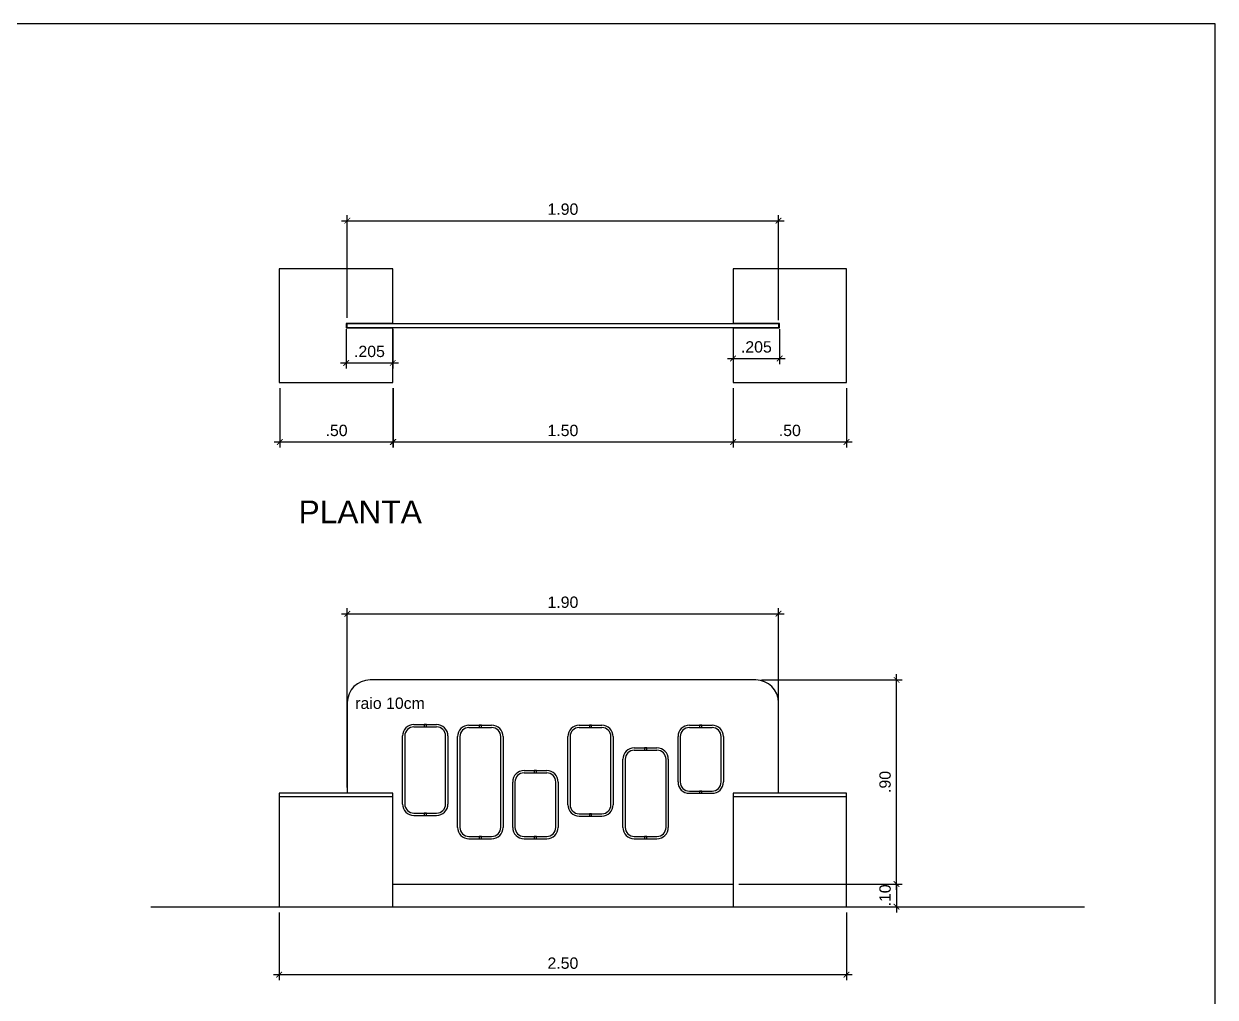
# Model space of a CAD drawing. Header units: metres. Extents: x 1.1 to 73.1, y 1 to 38.5.
# Drawn here: x 6.4 to 11.65, y 4.12 to 8.41 of the extents above; entities that cross this region are included whole.
import ezdxf

# ---------------------------------------------------------------- set-up
doc = ezdxf.new("R2010")
doc.units = ezdxf.units.M
doc.header["$LTSCALE"] = 0.05
doc.header["$MEASUREMENT"] = 0
for name, color, linetype in [('2D-CHAMADAS', 7, 'Continuous'), ('FLIP_COTA', 1, 'Continuous'), ('FLIP_TXT_02', 2, 'Continuous')]:
    doc.layers.add(name, color=color, linetype=linetype)
doc.styles.add('080-ARIAL-100', font='arial.ttf', dxfattribs={"height": 0.175})
doc.styles.add('Arial', font='arial.ttf')
doc.dimstyles.new('PADR025', dxfattribs={"dimscale": 0, "dimtxt": 0.05, "dimasz": 0.025, "dimexe": 0.025, "dimexo": 0.025, "dimgap": 0.025, "dimtad": 1, "dimzin": 5, "dimdsep": 46, "dimtxsty": 'Arial', "dimblk1": 'ARCHTICK', "dimblk2": 'ARCHTICK', "dimsah": 1, "dimcen": 0.025, "dimdle": 0.025, "dimclrd": 12, "dimclre": 12, "dimclrt": 12, "dimadec": 0, "dimazin": 0, "dimtfac": 1, "dimtix": 1, "dimtmove": 2, "dimatfit": 3, "dimldrblk": 'ORIGIN', "dimfxl": 0.05, "dimtolj": 1, "dimtzin": 5, "dimarcsym": 0})

# ---------------------------------------------------------------- blocks, each defined once
blk = doc.blocks.new('_ArchTick')
at = {"color": 0, "linetype": 'ByBlock', "const_width": 0.15}
blk.add_lwpolyline([(-0.5, -0.5), (0.5, 0.5)], dxfattribs=at)
blk = doc.blocks.new('*D169')
at = {"layer": 'DEFPOINTS', "color": 0, "ltscale": 10, "transparency": 16777216}
for p in [(9.523, 6.8274), (10.023, 6.8274), (10.023, 6.5647)]:
    blk.add_point(p, dxfattribs=at)
at = {"layer": 'FLIP_COTA', "color": 12, "lineweight": -2, "ltscale": 10, "transparency": 16777216}
for p, q in [((9.523, 6.8024), (9.523, 6.5397)), ((10.023, 6.8024), (10.023, 6.5397)), ((9.498, 6.5647), (10.048, 6.5647))]:
    blk.add_line(p, q, dxfattribs=at)
at = {"layer": 'FLIP_COTA', "color": 12, "lineweight": -2, "ltscale": 10, "transparency": 16777216, "xscale": 0.025, "yscale": 0.025, "zscale": 0.025, "rotation": 180}
blk.add_blockref('_ArchTick', (9.523, 6.5647), dxfattribs=at)
at = {"layer": 'FLIP_COTA', "color": 12, "lineweight": -2, "ltscale": 10, "transparency": 16777216, "xscale": 0.025, "yscale": 0.025, "zscale": 0.025}
blk.add_blockref('_ArchTick', (10.023, 6.5647), dxfattribs=at)
at = {"layer": 'FLIP_COTA', "color": 12, "ltscale": 10, "transparency": 16777216, "insert": (9.773, 6.6153), "char_height": 0.05, "attachment_point": 5, "style": 'Arial'}
blk.add_mtext('\\A1;.50', dxfattribs=at)
blk = doc.blocks.new('_Origin')
at = {"color": 0, "linetype": 'ByBlock', "lineweight": -2}
blk.add_line((0, 0), (-1, 0), dxfattribs=at)
blk.add_circle((0, 0), 0.5, dxfattribs=at)
blk = doc.blocks.new('*D170')
at = {"layer": 'DEFPOINTS', "color": 0, "ltscale": 10, "transparency": 16777216}
for p in [(8.023, 6.8274), (9.523, 6.8274), (9.523, 6.5647)]:
    blk.add_point(p, dxfattribs=at)
at = {"layer": 'FLIP_COTA', "color": 12, "lineweight": -2, "ltscale": 10, "transparency": 16777216}
for p, q in [((8.023, 6.8024), (8.023, 6.5397)), ((9.523, 6.8024), (9.523, 6.5397)), ((7.998, 6.5647), (9.548, 6.5647))]:
    blk.add_line(p, q, dxfattribs=at)
at = {"layer": 'FLIP_COTA', "color": 12, "lineweight": -2, "ltscale": 10, "transparency": 16777216, "xscale": 0.025, "yscale": 0.025, "zscale": 0.025, "rotation": 180}
blk.add_blockref('_ArchTick', (8.023, 6.5647), dxfattribs=at)
at = {"layer": 'FLIP_COTA', "color": 12, "lineweight": -2, "ltscale": 10, "transparency": 16777216, "xscale": 0.025, "yscale": 0.025, "zscale": 0.025}
blk.add_blockref('_ArchTick', (9.523, 6.5647), dxfattribs=at)
at = {"layer": 'FLIP_COTA', "color": 12, "ltscale": 10, "transparency": 16777216, "insert": (8.773, 6.6153), "char_height": 0.05, "attachment_point": 5, "style": 'Arial'}
blk.add_mtext('\\A1;1.50', dxfattribs=at)
blk = doc.blocks.new('*D171')
at = {"layer": 'DEFPOINTS', "color": 0, "ltscale": 10, "transparency": 16777216}
for p in [(9.723, 7.5403), (7.823, 7.0874), (9.723, 7.0774)]:
    blk.add_point(p, dxfattribs=at)
at = {"layer": 'FLIP_COTA', "color": 12, "lineweight": -2, "ltscale": 10, "transparency": 16777216}
for p, q in [((7.823, 7.1124), (7.823, 7.5653)), ((9.723, 7.1024), (9.723, 7.5653)), ((7.798, 7.5403), (9.748, 7.5403))]:
    blk.add_line(p, q, dxfattribs=at)
at = {"layer": 'FLIP_COTA', "color": 12, "lineweight": -2, "ltscale": 10, "transparency": 16777216, "xscale": 0.025, "yscale": 0.025, "zscale": 0.025, "rotation": 180}
blk.add_blockref('_ArchTick', (7.823, 7.5403), dxfattribs=at)
at = {"layer": 'FLIP_COTA', "color": 12, "lineweight": -2, "ltscale": 10, "transparency": 16777216, "xscale": 0.025, "yscale": 0.025, "zscale": 0.025}
blk.add_blockref('_ArchTick', (9.723, 7.5403), dxfattribs=at)
at = {"layer": 'FLIP_COTA', "color": 12, "ltscale": 10, "transparency": 16777216, "insert": (8.773, 7.5908), "char_height": 0.05, "attachment_point": 5, "style": 'Arial'}
blk.add_mtext('\\A1;1.90', dxfattribs=at)
blk = doc.blocks.new('*D172')
at = {"layer": 'DEFPOINTS', "color": 0, "ltscale": 10, "transparency": 16777216}
for p in [(7.818, 7.0874), (8.023, 7.0874), (8.023, 6.9131)]:
    blk.add_point(p, dxfattribs=at)
at = {"layer": 'FLIP_COTA', "color": 12, "lineweight": -2, "ltscale": 10, "transparency": 16777216}
for p, q in [((7.818, 7.0624), (7.818, 6.8881)), ((8.023, 7.0624), (8.023, 6.8881)), ((7.793, 6.9131), (8.048, 6.9131))]:
    blk.add_line(p, q, dxfattribs=at)
at = {"layer": 'FLIP_COTA', "color": 12, "lineweight": -2, "ltscale": 10, "transparency": 16777216, "xscale": 0.025, "yscale": 0.025, "zscale": 0.025, "rotation": 180}
blk.add_blockref('_ArchTick', (7.818, 6.9131), dxfattribs=at)
at = {"layer": 'FLIP_COTA', "color": 12, "lineweight": -2, "ltscale": 10, "transparency": 16777216, "xscale": 0.025, "yscale": 0.025, "zscale": 0.025}
blk.add_blockref('_ArchTick', (8.023, 6.9131), dxfattribs=at)
at = {"layer": 'FLIP_COTA', "color": 12, "ltscale": 10, "transparency": 16777216, "insert": (7.9205, 6.9637), "char_height": 0.05, "attachment_point": 5, "style": 'Arial'}
blk.add_mtext('\\A1;.205', dxfattribs=at)
blk = doc.blocks.new('*D173')
at = {"layer": 'DEFPOINTS', "color": 0, "ltscale": 10, "transparency": 16777216}
for p in [(7.5256, 6.8274), (8.0256, 6.8274), (8.0256, 6.5647)]:
    blk.add_point(p, dxfattribs=at)
at = {"layer": 'FLIP_COTA', "color": 12, "lineweight": -2, "ltscale": 10, "transparency": 16777216}
for p, q in [((7.5256, 6.8024), (7.5256, 6.5397)), ((8.0256, 6.8024), (8.0256, 6.5397)), ((7.5006, 6.5647), (8.0506, 6.5647))]:
    blk.add_line(p, q, dxfattribs=at)
at = {"layer": 'FLIP_COTA', "color": 12, "lineweight": -2, "ltscale": 10, "transparency": 16777216, "xscale": 0.025, "yscale": 0.025, "zscale": 0.025, "rotation": 180}
blk.add_blockref('_ArchTick', (7.5256, 6.5647), dxfattribs=at)
at = {"layer": 'FLIP_COTA', "color": 12, "lineweight": -2, "ltscale": 10, "transparency": 16777216, "xscale": 0.025, "yscale": 0.025, "zscale": 0.025}
blk.add_blockref('_ArchTick', (8.0256, 6.5647), dxfattribs=at)
at = {"layer": 'FLIP_COTA', "color": 12, "ltscale": 10, "transparency": 16777216, "insert": (7.7756, 6.6153), "char_height": 0.05, "attachment_point": 5, "style": 'Arial'}
blk.add_mtext('\\A1;.50', dxfattribs=at)
blk = doc.blocks.new('*D174')
at = {"layer": 'DEFPOINTS', "color": 0, "ltscale": 10, "transparency": 16777216}
for p in [(9.523, 7.0874), (9.728, 7.0874), (9.728, 6.9329)]:
    blk.add_point(p, dxfattribs=at)
at = {"layer": 'FLIP_COTA', "color": 12, "lineweight": -2, "ltscale": 10, "transparency": 16777216}
for p, q in [((9.523, 7.0624), (9.523, 6.9079)), ((9.728, 7.0624), (9.728, 6.9079)), ((9.498, 6.9329), (9.753, 6.9329))]:
    blk.add_line(p, q, dxfattribs=at)
at = {"layer": 'FLIP_COTA', "color": 12, "lineweight": -2, "ltscale": 10, "transparency": 16777216, "xscale": 0.025, "yscale": 0.025, "zscale": 0.025, "rotation": 180}
blk.add_blockref('_ArchTick', (9.523, 6.9329), dxfattribs=at)
at = {"layer": 'FLIP_COTA', "color": 12, "lineweight": -2, "ltscale": 10, "transparency": 16777216, "xscale": 0.025, "yscale": 0.025, "zscale": 0.025}
blk.add_blockref('_ArchTick', (9.728, 6.9329), dxfattribs=at)
at = {"layer": 'FLIP_COTA', "color": 12, "ltscale": 10, "transparency": 16777216, "insert": (9.6255, 6.9835), "char_height": 0.05, "attachment_point": 5, "style": 'Arial'}
blk.add_mtext('\\A1;.205', dxfattribs=at)
blk = doc.blocks.new('*D176')
at = {"layer": 'DEFPOINTS', "color": 0, "ltscale": 10, "transparency": 16777216}
for p in [(7.523, 4.5158), (10.023, 4.5158), (10.023, 4.2164)]:
    blk.add_point(p, dxfattribs=at)
at = {"layer": 'FLIP_COTA', "color": 12, "lineweight": -2, "ltscale": 10, "transparency": 16777216}
for p, q in [((7.523, 4.4908), (7.523, 4.1914)), ((10.023, 4.4908), (10.023, 4.1914)), ((7.498, 4.2164), (10.048, 4.2164))]:
    blk.add_line(p, q, dxfattribs=at)
at = {"layer": 'FLIP_COTA', "color": 12, "lineweight": -2, "ltscale": 10, "transparency": 16777216, "xscale": 0.025, "yscale": 0.025, "zscale": 0.025, "rotation": 180}
blk.add_blockref('_ArchTick', (7.523, 4.2164), dxfattribs=at)
at = {"layer": 'FLIP_COTA', "color": 12, "lineweight": -2, "ltscale": 10, "transparency": 16777216, "xscale": 0.025, "yscale": 0.025, "zscale": 0.025}
blk.add_blockref('_ArchTick', (10.023, 4.2164), dxfattribs=at)
at = {"layer": 'FLIP_COTA', "color": 12, "ltscale": 10, "transparency": 16777216, "insert": (8.773, 4.2669), "char_height": 0.05, "attachment_point": 5, "style": 'Arial'}
blk.add_mtext('\\A1;2.50', dxfattribs=at)
blk = doc.blocks.new('*D177')
at = {"layer": 'DEFPOINTS', "color": 0, "ltscale": 10, "transparency": 16777216}
for p in [(9.623, 4.6158), (9.523, 4.5158), (10.2434, 4.5158)]:
    blk.add_point(p, dxfattribs=at)
at = {"layer": 'FLIP_COTA', "color": 12, "lineweight": -2, "ltscale": 10, "transparency": 16777216}
for p, q in [((10.2434, 4.6158), (10.2434, 4.6408)), ((9.648, 4.6158), (10.2684, 4.6158)), ((10.2434, 4.6158), (10.2434, 4.5158)), ((9.548, 4.5158), (10.2684, 4.5158)), ((10.2434, 4.5158), (10.2434, 4.4908))]:
    blk.add_line(p, q, dxfattribs=at)
at = {"layer": 'FLIP_COTA', "color": 12, "lineweight": -2, "ltscale": 10, "transparency": 16777216, "xscale": 0.025, "yscale": 0.025, "zscale": 0.025}
for p, rotation in [((10.2434, 4.6158), 270), ((10.2434, 4.5158), 90)]:
    blk.add_blockref('_ArchTick', p, dxfattribs=dict(at, rotation=rotation))
at = {"layer": 'FLIP_COTA', "color": 12, "ltscale": 10, "transparency": 16777216, "insert": (10.1929, 4.5658), "char_height": 0.05, "attachment_point": 5, "rotation": 90, "style": 'Arial'}
blk.add_mtext('\\A1;.10', dxfattribs=at)
blk = doc.blocks.new('*D178')
at = {"layer": 'DEFPOINTS', "color": 0, "ltscale": 10, "transparency": 16777216}
for p in [(9.623, 5.5158), (10.2434, 5.5158), (9.523, 4.6158)]:
    blk.add_point(p, dxfattribs=at)
at = {"layer": 'FLIP_COTA', "color": 12, "lineweight": -2, "ltscale": 10, "transparency": 16777216}
for p, q in [((9.648, 5.5158), (10.2684, 5.5158)), ((10.2434, 4.5908), (10.2434, 5.5408)), ((9.548, 4.6158), (10.2684, 4.6158))]:
    blk.add_line(p, q, dxfattribs=at)
at = {"layer": 'FLIP_COTA', "color": 12, "lineweight": -2, "ltscale": 10, "transparency": 16777216, "xscale": 0.025, "yscale": 0.025, "zscale": 0.025}
for p, rotation in [((10.2434, 5.5158), 90), ((10.2434, 4.6158), 270)]:
    blk.add_blockref('_ArchTick', p, dxfattribs=dict(at, rotation=rotation))
at = {"layer": 'FLIP_COTA', "color": 12, "ltscale": 10, "transparency": 16777216, "insert": (10.1929, 5.0658), "char_height": 0.05, "attachment_point": 5, "rotation": 90, "style": 'Arial'}
blk.add_mtext('\\A1;.90', dxfattribs=at)
blk = doc.blocks.new('*D175')
at = {"layer": 'DEFPOINTS', "color": 0, "ltscale": 10, "transparency": 16777216}
for p in [(9.723, 5.8075), (7.823, 5.0158), (9.723, 5.0158)]:
    blk.add_point(p, dxfattribs=at)
at = {"layer": 'FLIP_COTA', "color": 12, "lineweight": -2, "ltscale": 10, "transparency": 16777216}
for p, q in [((7.823, 5.0408), (7.823, 5.8325)), ((9.723, 5.0408), (9.723, 5.8325)), ((7.798, 5.8075), (9.748, 5.8075))]:
    blk.add_line(p, q, dxfattribs=at)
at = {"layer": 'FLIP_COTA', "color": 12, "lineweight": -2, "ltscale": 10, "transparency": 16777216, "xscale": 0.025, "yscale": 0.025, "zscale": 0.025, "rotation": 180}
blk.add_blockref('_ArchTick', (7.823, 5.8075), dxfattribs=at)
at = {"layer": 'FLIP_COTA', "color": 12, "lineweight": -2, "ltscale": 10, "transparency": 16777216, "xscale": 0.025, "yscale": 0.025, "zscale": 0.025}
blk.add_blockref('_ArchTick', (9.723, 5.8075), dxfattribs=at)
at = {"layer": 'FLIP_COTA', "color": 12, "ltscale": 10, "transparency": 16777216, "insert": (8.773, 5.858), "char_height": 0.05, "attachment_point": 5, "style": 'Arial'}
blk.add_mtext('\\A1;1.90', dxfattribs=at)

msp = doc.modelspace()

# ---------------------------------------------------------------- linework, layer by layer
at = {"layer": '2D-CHAMADAS', "color": 2}
for p, q in [((7.523, 7.3274), (7.523, 6.8274)), ((8.023, 7.3274), (7.523, 7.3274)), ((8.023, 7.0874), (8.023, 7.3274)), ((10.023, 7.3274), (9.523, 7.3274)), ((9.523, 7.3274), (9.523, 7.0874)), ((10.023, 6.8274), (10.023, 7.3274)), ((8.023, 6.8274), (8.023, 7.0674)), ((9.728, 7.0874), (9.523, 7.0874)), ((9.523, 7.0674), (9.523, 6.8274)), ((9.523, 7.0674), (9.728, 7.0674)), ((9.728, 7.0674), (9.728, 7.0874)), ((7.523, 6.8274), (8.023, 6.8274)), ((9.523, 6.8274), (10.023, 6.8274)), ((9.623, 5.5158), (7.923, 5.5158)), ((8.1162, 5.3187), (8.2162, 5.3187)), ((8.1162, 5.3087), (8.2162, 5.3087)), ((8.359, 5.3157), (8.459, 5.3157)), ((8.359, 5.3057), (8.459, 5.3057)), ((8.8446, 5.3157), (8.9446, 5.3157)), ((8.8446, 5.3057), (8.9446, 5.3057)), ((9.3302, 5.3158), (9.4302, 5.3158)), ((9.3302, 5.3058), (9.4302, 5.3058)), ((8.0662, 4.9687), (8.0662, 5.2687)), ((8.0762, 5.2687), (8.0762, 4.9687)), ((8.2562, 4.9687), (8.2562, 5.2687)), ((8.2662, 5.2687), (8.2662, 4.9687)), ((8.309, 4.8657), (8.309, 5.2657)), ((8.319, 5.2657), (8.319, 4.8657)), ((8.499, 4.8657), (8.499, 5.2657)), ((8.509, 5.2657), (8.509, 4.8657)), ((8.7946, 4.9657), (8.7946, 5.2657)), ((8.8046, 5.2657), (8.8046, 4.9657)), ((8.9846, 4.9657), (8.9846, 5.2657)), ((8.9946, 5.2657), (8.9946, 4.9657)), ((9.2802, 5.0658), (9.2802, 5.2658)), ((9.2902, 5.2658), (9.2902, 5.0658)), ((9.4702, 5.0658), (9.4702, 5.2658)), ((9.4802, 5.2658), (9.4802, 5.0658)), ((9.0874, 5.2157), (9.1874, 5.2157)), ((9.0874, 5.2057), (9.1874, 5.2057)), ((9.0374, 4.8657), (9.0374, 5.1657)), ((9.0474, 5.1657), (9.0474, 4.8657)), ((9.2274, 4.8657), (9.2274, 5.1657)), ((9.2374, 5.1657), (9.2374, 4.8657)), ((8.6018, 5.1157), (8.7018, 5.1157)), ((8.6018, 5.1057), (8.7018, 5.1057)), ((8.5518, 4.8657), (8.5518, 5.0657)), ((8.5618, 5.0657), (8.5618, 4.8657)), ((8.7418, 4.8657), (8.7418, 5.0657)), ((8.7518, 5.0657), (8.7518, 4.8657)), ((9.3302, 5.0258), (9.4302, 5.0258)), ((9.3302, 5.0158), (9.4302, 5.0158)), ((8.1162, 4.9287), (8.2162, 4.9287)), ((8.1162, 4.9187), (8.2162, 4.9187)), ((8.8446, 4.9257), (8.9446, 4.9257)), ((8.8446, 4.9157), (8.9446, 4.9157)), ((8.359, 4.8257), (8.459, 4.8257)), ((8.359, 4.8157), (8.459, 4.8157)), ((8.6018, 4.8257), (8.7018, 4.8257)), ((8.6018, 4.8157), (8.7018, 4.8157)), ((9.0874, 4.8257), (9.1874, 4.8257)), ((9.0874, 4.8157), (9.1874, 4.8157))]:
    msp.add_line(p, q, dxfattribs=at)
at = {"layer": '2D-CHAMADAS', "color": 1}
for p, q in [((7.823, 7.0674), (7.823, 7.0874)), ((7.823, 7.0874), (9.723, 7.0874)), ((9.723, 7.0674), (7.823, 7.0674)), ((9.723, 7.0874), (9.723, 7.0674)), ((8.023, 5.0009), (7.523, 5.0009)), ((10.023, 5.0009), (9.523, 5.0009))]:
    msp.add_line(p, q, dxfattribs=at)
at = {"layer": '2D-CHAMADAS', "color": 4}
msp.add_line((6.9566, 4.5158), (11.0719, 4.5158), dxfattribs=at)
at = {"layer": '2D-CHAMADAS', "color": 2}
for points in [[(8.023, 7.0874), (7.818, 7.0874), (7.818, 7.0674), (8.023, 7.0674)], [(7.823, 5.4158), (7.823, 5.0158)], [(9.723, 5.0158), (9.723, 5.4158)], [(8.023, 4.6158), (9.523, 4.6158)]]:
    msp.add_lwpolyline(points, dxfattribs=at)
for points in [[(8.1612, 5.3087), (8.1712, 5.3087), (8.1712, 5.3187), (8.1612, 5.3187)], [(8.404, 5.3057), (8.414, 5.3057), (8.414, 5.3157), (8.404, 5.3157)], [(8.8896, 5.3057), (8.8996, 5.3057), (8.8996, 5.3157), (8.8896, 5.3157)], [(9.3752, 5.3058), (9.3852, 5.3058), (9.3852, 5.3158), (9.3752, 5.3158)], [(9.1324, 5.2057), (9.1424, 5.2057), (9.1424, 5.2157), (9.1324, 5.2157)], [(9.1324, 5.2057), (9.1424, 5.2057), (9.1424, 5.2157), (9.1324, 5.2157)], [(8.6468, 5.1057), (8.6568, 5.1057), (8.6568, 5.1157), (8.6468, 5.1157)], [(7.523, 5.0158), (7.523, 4.5158), (8.023, 4.5158), (8.023, 5.0158)], [(9.3752, 5.0158), (9.3852, 5.0158), (9.3852, 5.0258), (9.3752, 5.0258)], [(10.023, 5.0158), (9.523, 5.0158), (9.523, 4.5158), (10.023, 4.5158)], [(8.1612, 4.9187), (8.1712, 4.9187), (8.1712, 4.9287), (8.1612, 4.9287)], [(8.8896, 4.9157), (8.8996, 4.9157), (8.8996, 4.9257), (8.8896, 4.9257)], [(8.404, 4.8157), (8.414, 4.8157), (8.414, 4.8257), (8.404, 4.8257)], [(8.6468, 4.8157), (8.6568, 4.8157), (8.6568, 4.8257), (8.6468, 4.8257)], [(9.1324, 4.8157), (9.1424, 4.8157), (9.1424, 4.8257), (9.1324, 4.8257)]]:
    msp.add_lwpolyline(points, close=True, dxfattribs=at)
for centre, radius, start, end in [((7.923, 5.4158), 0.1, 90, 180), ((9.623, 5.4158), 0.1, 0, 90), ((8.1162, 5.2687), 0.05, 90, 180), ((8.1162, 5.2687), 0.04, 90, 180), ((8.2162, 5.2687), 0.05, 0, 90), ((8.2162, 5.2687), 0.04, 0, 90), ((8.359, 5.2657), 0.05, 90, 180), ((8.359, 5.2657), 0.04, 90, 180), ((8.459, 5.2657), 0.05, 0, 90), ((8.459, 5.2657), 0.04, 0, 90), ((8.8446, 5.2657), 0.05, 90, 180), ((8.8446, 5.2657), 0.04, 90, 180), ((8.9446, 5.2657), 0.05, 0, 90), ((8.9446, 5.2657), 0.04, 0, 90), ((9.3302, 5.2658), 0.05, 90, 180), ((9.3302, 5.2658), 0.04, 90, 180), ((9.4302, 5.2658), 0.05, 0, 90), ((9.4302, 5.2658), 0.04, 0, 90), ((9.0874, 5.1657), 0.05, 90, 180), ((9.0874, 5.1657), 0.04, 90, 180), ((9.1874, 5.1657), 0.05, 0, 90), ((9.1874, 5.1657), 0.04, 0, 90), ((8.6018, 5.0657), 0.05, 90, 180), ((8.6018, 5.0657), 0.04, 90, 180), ((8.7018, 5.0657), 0.05, 0, 90), ((8.7018, 5.0657), 0.04, 0, 90), ((9.3302, 5.0658), 0.05, 180, 270), ((9.3302, 5.0658), 0.04, 180, 270), ((9.4302, 5.0658), 0.05, 270, 0), ((9.4302, 5.0658), 0.04, 270, 0), ((8.1162, 4.9687), 0.05, 180, 270), ((8.1162, 4.9687), 0.04, 180, 270), ((8.2162, 4.9687), 0.05, 270, 0), ((8.2162, 4.9687), 0.04, 270, 0), ((8.8446, 4.9657), 0.05, 180, 270), ((8.8446, 4.9657), 0.04, 180, 270), ((8.9446, 4.9657), 0.05, 270, 0), ((8.9446, 4.9657), 0.04, 270, 0), ((8.359, 4.8657), 0.05, 180, 270), ((8.359, 4.8657), 0.04, 180, 270), ((8.459, 4.8657), 0.05, 270, 0), ((8.459, 4.8657), 0.04, 270, 0), ((8.6018, 4.8657), 0.05, 180, 270), ((8.6018, 4.8657), 0.04, 180, 270), ((8.7018, 4.8657), 0.05, 270, 0), ((8.7018, 4.8657), 0.04, 270, 0), ((9.0874, 4.8657), 0.05, 180, 270), ((9.0874, 4.8657), 0.04, 180, 270), ((9.1874, 4.8657), 0.05, 270, 0), ((9.1874, 4.8657), 0.04, 270, 0)]:
    msp.add_arc(centre, radius, start, end, dxfattribs=at)
at = {"layer": 'DEFPOINTS'}
msp.add_lwpolyline([(1.1474, 0.9831), (11.6474, 0.9831), (11.6474, 8.4081), (1.1474, 8.4081)], close=True, dxfattribs=at)

# ---------------------------------------------------------------- texts
at = {"layer": 'FLIP_TXT_02', "attachment_point": 1, "style": '080-ARIAL-100'}
for s, insert, char_height, width in [('PLANTA', (7.6081, 6.3065), 0.1, 3.931404), ('raio 10cm', (7.8578, 5.4381), 0.05, 1.965702)]:
    msp.add_mtext(s, dxfattribs=dict(at, insert=insert, char_height=char_height, width=width))

# ---------------------------------------------------------------- dimensions: what is measured, and where the dimension line sits
at = {"layer": 'FLIP_COTA', "ltscale": 10}
for base, p1, p2, picture, middle in [((9.723, 7.5403), (7.823, 7.0874), (9.723, 7.0774), '*D171', (8.773, 7.5908)), ((8.0256, 6.5647), (7.5256, 6.8274), (8.0256, 6.8274), '*D173', (7.7756, 6.6153)), ((9.523, 6.5647), (8.023, 6.8274), (9.523, 6.8274), '*D170', (8.773, 6.6153)), ((10.023, 6.5647), (9.523, 6.8274), (10.023, 6.8274), '*D169', (9.773, 6.6153)), ((9.723, 5.8075), (7.823, 5.0158), (9.723, 5.0158), '*D175', (8.773, 5.858)), ((10.023, 4.2164), (7.523, 4.5158), (10.023, 4.5158), '*D176', (8.773, 4.2669))]:
    dim = msp.add_linear_dim(base=base, p1=p1, p2=p2, dimstyle='PADR025', override={"dimscale": 1}, dxfattribs=at)
    dim.commit()
    dim.dimension.update_dxf_attribs({"geometry": picture, "text_midpoint": middle})
for base, p1, p2, picture, middle in [((8.023, 6.9131), (7.818, 7.0874), (8.023, 7.0874), '*D172', (7.9205, 6.9637)), ((9.728, 6.9329), (9.523, 7.0874), (9.728, 7.0874), '*D174', (9.6255, 6.9835))]:
    dim = msp.add_linear_dim(base=base, p1=p1, p2=p2, text='.205', dimstyle='PADR025', override={"dimscale": 1}, dxfattribs=at)
    dim.commit()
    dim.dimension.update_dxf_attribs({"geometry": picture, "text_midpoint": middle})
for base, p1, p2, picture, middle in [((10.2434, 5.5158), (9.523, 4.6158), (9.623, 5.5158), '*D178', (10.1929, 5.0658)), ((10.2434, 4.5158), (9.623, 4.6158), (9.523, 4.5158), '*D177', (10.1929, 4.5658))]:
    dim = msp.add_linear_dim(base=base, p1=p1, p2=p2, angle=90, dimstyle='PADR025', override={"dimscale": 1}, dxfattribs=at)
    dim.commit()
    dim.dimension.update_dxf_attribs({"geometry": picture, "text_midpoint": middle})

doc.saveas('drawing.dxf')
